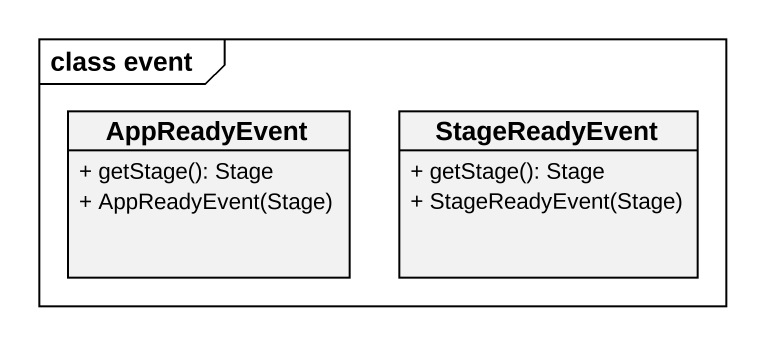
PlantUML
@startuml
mainframe class event
hide circle
hide empty members
skinparam classAttributeIconSize 0
class AppReadyEvent {
  + getStage(): Stage
  + AppReadyEvent(Stage)
}
class StageReadyEvent {
  + getStage(): Stage
  + StageReadyEvent(Stage)
}
@enduml
